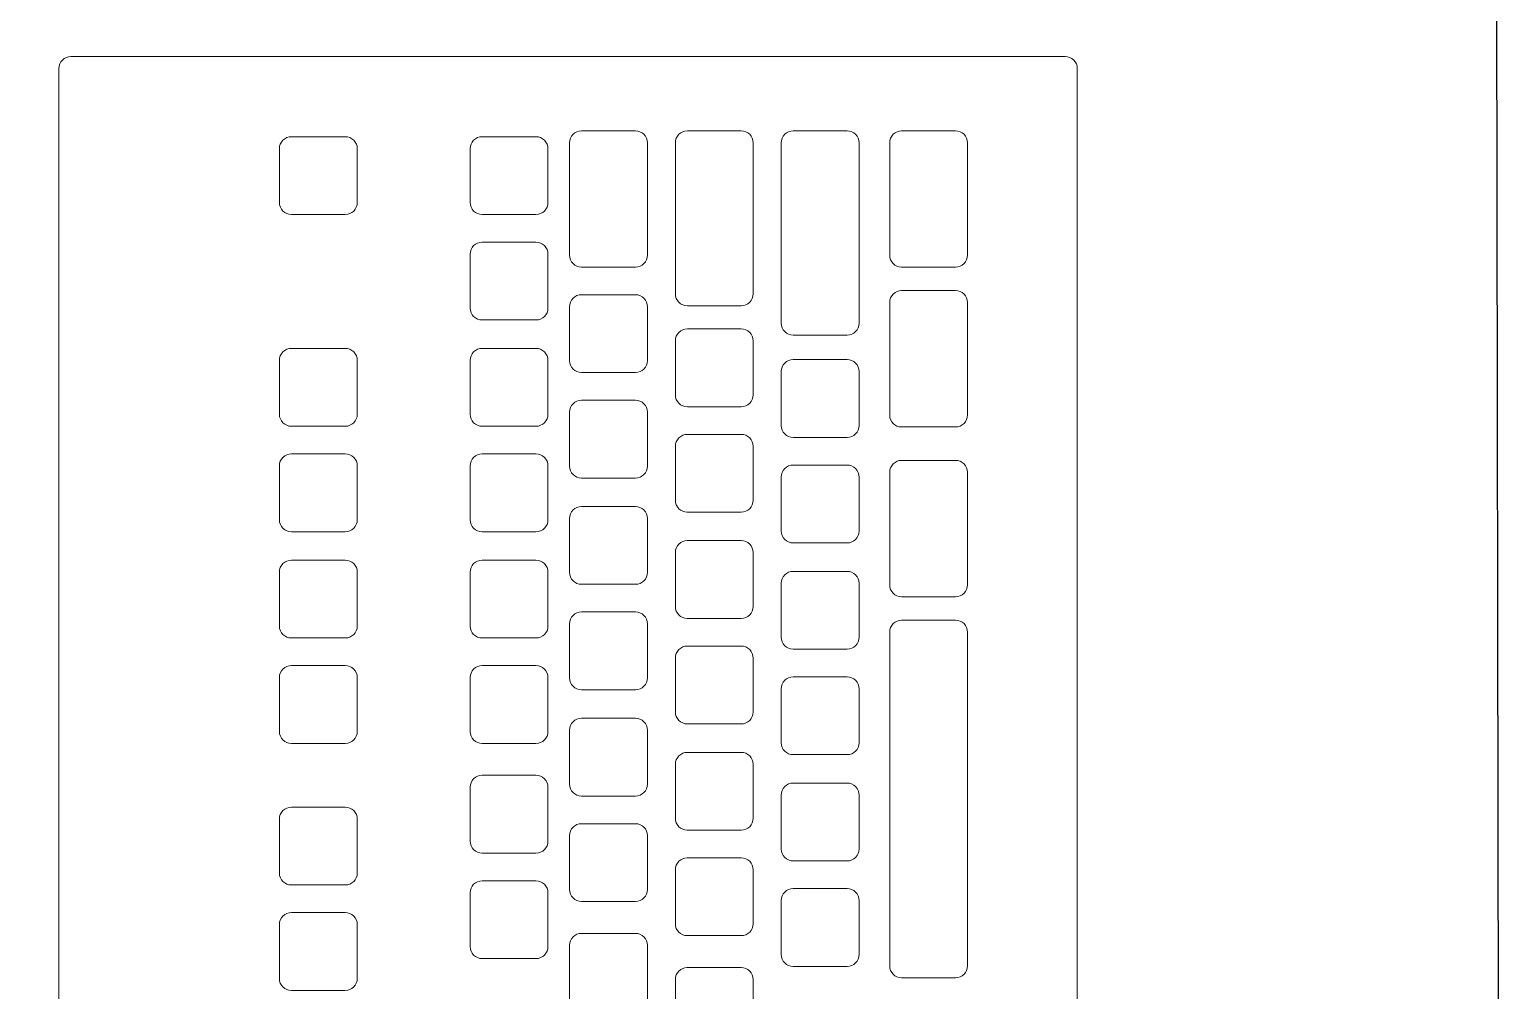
# Model space of a CAD drawing. Header units: metres. Extents: x -39 to 21688, y -24 to 9022.
# Drawn here: x 161.7277 to 161.9737, y 43.5505 to 43.7105 of the extents above; entities that cross this region are included whole.
import ezdxf

# ---------------------------------------------------------------- set-up
doc = ezdxf.new("R2010")
doc.units = ezdxf.units.M
doc.header["$MEASUREMENT"] = 0
doc.linetypes.add('CONTINUA', pattern=[0])
for name, color, linetype in [('AR-CALLES', 4, 'Continuous'), ('AR-MOBILIRIO', 1, 'Continuous'), ('AR-PUERTAS', 2, 'Continuous')]:
    doc.layers.add(name, color=color, linetype=linetype)

# ---------------------------------------------------------------- blocks, each defined once
blk = doc.blocks.new('AR-MOB. RECEPCION')
at = {"layer": 'AR-MOBILIRIO', "extrusion": (5.250011125823378e-07, -5.228362955654483e-07, 0.9999999999997257)}
blk.add_line((-0.004605785045214361, 2.835921145115435, 8.704685126534588e-07), (-0.0001931717172283243, 0.1339313926721388, -5.445464270767741e-07), dxfattribs=at)
at = {"layer": 'AR-MOBILIRIO', "linetype": 'CONTINUA', "lineweight": 5}
for p, q in [((-0.07378322989029584, 1.244967333586146, 9.639989726814593e-07), (-0.2392833864771546, 1.244967641825724, 9.639989726814593e-07)), ((-0.2412781527580137, 0.8216105136928036, 9.639989726814593e-07), (-0.2412773679809561, 1.242973667748856, 9.639989726814593e-07)), ((-0.07179004059048566, 0.8216101980258372, 9.639989726814593e-07), (-0.0717892558134281, 1.242973352082345, 9.639989726814593e-07)), ((-0.1453359314634781, 1.232605147525874, 9.639989726814593e-07), (-0.1543088315190744, 1.232605164237839, 9.639989726814593e-07)), ((-0.1277201973423416, 1.232605114717217, 9.639989726814593e-07), (-0.1366930973979379, 1.232605131428727, 9.639989726814593e-07)), ((-0.1101044710092083, 1.232605081908559, 9.639989726814593e-07), (-0.1190773710648045, 1.232605098620525, 9.639989726814593e-07)), ((-0.09204901724001502, 1.232605048280902, 9.639989726814593e-07), (-0.1010219172956113, 1.232605064992413, 9.639989726814593e-07)), ((-0.1936242736444456, 1.231626077129249, 9.639989726814593e-07), (-0.2025971737000418, 1.231626093840759, 9.639989726814593e-07)), ((-0.1708546170209502, 1.23162603472133, 9.639989726814593e-07), (-0.1618817169653539, 1.23162601800982, 9.639989726814593e-07)), ((-0.1563028130228759, 1.230611190160971, 9.639989726814593e-07), (-0.1563028478874458, 1.211891730383513, 9.639989726814593e-07)), ((-0.1433419922511803, 1.211891706244614, 9.639989726814593e-07), (-0.1433419573866104, 1.230611166022072, 9.639989726814593e-07)), ((-0.1386870789017394, 1.230611157352314, 9.639989726814593e-07), (-0.1386871257284383, 1.20546891403842, 9.639989726814593e-07)), ((-0.1257262700921729, 1.205468889899066, 9.639989726814593e-07), (-0.1257262232654739, 1.23061113321296, 9.639989726814593e-07)), ((-0.1210714085138989, 1.200572543611315, 9.639989726814593e-07), (-0.1210713525676965, 1.230611124543657, 9.639989726814593e-07)), ((-0.1081105528785429, 1.200572519471962, 9.639989726814593e-07), (-0.1081104969323405, 1.230611100404303, 9.639989726814593e-07)), ((-0.1030158987994128, 1.230611090916, 9.639989726814593e-07), (-0.1030159336639827, 1.211891631138542, 9.639989726814593e-07)), ((-0.09005507802771717, 1.211891606999188, 9.639989726814593e-07), (-0.09005504316314727, 1.230611066776646, 9.639989726814593e-07)), ((-0.204591155204298, 1.229632119764346, 9.639989726814593e-07), (-0.2045911719158084, 1.22065921970875, 9.639989726814593e-07)), ((-0.191630316279543, 1.220659195569397, 9.639989726814593e-07), (-0.1916302995680326, 1.229632095624993, 9.639989726814593e-07)), ((-0.1728485985252064, 1.229632060644917, 9.639989726814593e-07), (-0.1728486152367168, 1.220659160589321, 9.639989726814593e-07)), ((-0.1598877596004513, 1.220659136449967, 9.639989726814593e-07), (-0.1598877428889409, 1.229632036505564, 9.639989726814593e-07)), ((-0.2025971978393954, 1.218665238204494, 9.639989726814593e-07), (-0.1936242977837992, 1.218665221492984, 9.639989726814593e-07)), ((-0.1708546411603038, 1.218665179085065, 9.639989726814593e-07), (-0.1618817411047075, 1.218665162373554, 9.639989726814593e-07)), ((-0.1618817496748761, 1.214063510548158, 9.639989726814593e-07), (-0.1708546497304724, 1.214063527259668, 9.639989726814593e-07)), ((-0.1728486312347286, 1.212069553183255, 9.639989726814593e-07), (-0.1728486479466937, 1.203096653127659, 9.639989726814593e-07)), ((-0.1598877923104283, 1.203096628988305, 9.639989726814593e-07), (-0.1598877755984631, 1.212069529043902, 9.639989726814593e-07)), ((-0.1543088738110328, 1.209897748879712, 9.639989726814593e-07), (-0.1453359737554365, 1.209897732167747, 9.639989726814593e-07)), ((-0.1010219595875697, 1.209897649634286, 9.639989726814593e-07), (-0.0920490595319734, 1.209897632922775, 9.639989726814593e-07)), ((-0.1453359823028677, 1.205308320905033, 9.639989726814593e-07), (-0.154308882358464, 1.205308337616998, 9.639989726814593e-07)), ((-0.09204906680065505, 1.205994888711075, 9.639989726814593e-07), (-0.1010219668562513, 1.205994905422585, 9.639989726814593e-07)), ((-0.1563028638627202, 1.20331436354013, 9.639989726814593e-07), (-0.1563028805742306, 1.194341463483624, 9.639989726814593e-07)), ((-0.1433420249379651, 1.194341439344726, 9.639989726814593e-07), (-0.1433420082264547, 1.203314339401231, 9.639989726814593e-07)), ((-0.1366931516520253, 1.203474932534164, 9.639989726814593e-07), (-0.1277202515964291, 1.203474915822653, 9.639989726814593e-07)), ((-0.1030159483605075, 1.204000931347082, 9.639989726814593e-07), (-0.1030159832246227, 1.185281471568715, 9.639989726814593e-07)), ((-0.09005512758835721, 1.185281447429361, 9.639989726814593e-07), (-0.09005509272424206, 1.204000907207728, 9.639989726814593e-07)), ((-0.170854673869826, 1.201102671623403, 9.639989726814593e-07), (-0.1618817738142297, 1.201102654911892, 9.639989726814593e-07)), ((-0.1277202587732518, 1.19962144694523, 9.639989726814593e-07), (-0.136693158828848, 1.19962146365674, 9.639989726814593e-07)), ((-0.1190774344383954, 1.198578562108423, 9.639989726814593e-07), (-0.1101045343827991, 1.198578545396458, 9.639989726814593e-07)), ((-0.1936243393122368, 1.196367678347769, 9.639989726814593e-07), (-0.202597239367833, 1.19636769505928, 9.639989726814593e-07)), ((-0.1618817826331451, 1.19636761922834, 9.639989726814593e-07), (-0.1708546826887414, 1.196367635939851, 9.639989726814593e-07)), ((-0.1386871403331043, 1.197627489580327, 9.639989726814593e-07), (-0.1386871570450694, 1.188654589524731, 9.639989726814593e-07)), ((-0.1257263014088039, 1.188654565385377, 9.639989726814593e-07), (-0.1257262846968388, 1.197627465440974, 9.639989726814593e-07)), ((-0.2045912208720893, 1.194373720983776, 9.639989726814593e-07), (-0.2045912375835996, 1.185400820927271, 9.639989726814593e-07)), ((-0.1916303819473342, 1.185400796787917, 9.639989726814593e-07), (-0.1916303652358238, 1.194373696844423, 9.639989726814593e-07)), ((-0.1728486641929976, 1.194373661864347, 9.639989726814593e-07), (-0.172848680904508, 1.185400761807841, 9.639989726814593e-07)), ((-0.1598878252682425, 1.185400737668488, 9.639989726814593e-07), (-0.1598878085567321, 1.194373637724993, 9.639989726814593e-07)), ((-0.1101045419725324, 1.194503262551962, 9.639989726814593e-07), (-0.1190774420281286, 1.194503279263927, 9.639989726814593e-07)), ((-0.1543089064978176, 1.192347481980732, 9.639989726814593e-07), (-0.1453360064422213, 1.192347465268767, 9.639989726814593e-07)), ((-0.1210714235314754, 1.192509305187059, 9.639989726814593e-07), (-0.1210714402434405, 1.183536405131463, 9.639989726814593e-07)), ((-0.1081105846080845, 1.183536380992109, 9.639989726814593e-07), (-0.1081105678961194, 1.192509281047705, 9.639989726814593e-07)), ((-0.1563028965722424, 1.185751856078468, 9.639989726814593e-07), (-0.1563029132842075, 1.176778956023327, 9.639989726814593e-07)), ((-0.1453360150128447, 1.187745813443371, 9.639989726814593e-07), (-0.1543089150684409, 1.187745830155336, 9.639989726814593e-07)), ((-0.1433420576479421, 1.176778931883973, 9.639989726814593e-07), (-0.1433420409359769, 1.185751831939569, 9.639989726814593e-07)), ((-0.1366931829682017, 1.186660608020475, 9.639989726814593e-07), (-0.1277202829126054, 1.186660591308964, 9.639989726814593e-07)), ((-0.2025972635071867, 1.183406839423924, 9.639989726814593e-07), (-0.1936243634515904, 1.183406822712413, 9.639989726814593e-07)), ((-0.170854706828095, 1.183406780304495, 9.639989726814593e-07), (-0.1618818067724987, 1.183406763592984, 9.639989726814593e-07)), ((-0.1010220091482097, 1.183287490064458, 9.639989726814593e-07), (-0.09204910909261343, 1.183287473352948, 9.639989726814593e-07)), ((-0.1277202914832287, 1.182058939483568, 9.639989726814593e-07), (-0.136693191538825, 1.182058956195078, 9.639989726814593e-07)), ((-0.1190774661674823, 1.181542423627661, 9.639989726814593e-07), (-0.110104566111886, 1.181542406915696, 9.639989726814593e-07)), ((-0.193624372021759, 1.178805170887017, 9.639989726814593e-07), (-0.2025972720773552, 1.178805187598527, 9.639989726814593e-07)), ((-0.1618818153426673, 1.178805111767588, 9.639989726814593e-07), (-0.1708547153982636, 1.178805128479098, 9.639989726814593e-07)), ((-0.1386871730426265, 1.180064982118665, 9.639989726814593e-07), (-0.1386871897545916, 1.171092082063524, 9.639989726814593e-07)), ((-0.1257263341183261, 1.17109205792417, 9.639989726814593e-07), (-0.125726317406361, 1.180064957979312, 9.639989726814593e-07)), ((-0.2045912535816115, 1.17681121352166, 9.639989726814593e-07), (-0.2045912702935766, 1.167838313466063, 9.639989726814593e-07)), ((-0.1916304146573111, 1.16783828932671, 9.639989726814593e-07), (-0.191630397945346, 1.176811189382306, 9.639989726814593e-07)), ((-0.1728486969025198, 1.176811154401776, 9.639989726814593e-07), (-0.172848713614485, 1.167838254346179, 9.639989726814593e-07)), ((-0.1598878579782195, 1.167838230207281, 9.639989726814593e-07), (-0.1598878412662543, 1.176811130262877, 9.639989726814593e-07)), ((-0.1101045746825093, 1.1769407550903, 9.639989726814593e-07), (-0.1190774747381056, 1.176940771802265, 9.639989726814593e-07)), ((-0.09204911944448213, 1.177729256404973, 9.639989726814593e-07), (-0.1010220195000784, 1.177729273116938, 9.639989726814593e-07)), ((-0.1543089392073398, 1.174784974519071, 9.639989726814593e-07), (-0.1453360391517435, 1.17478495780756, 9.639989726814593e-07)), ((-0.1210714562409976, 1.174946797725397, 9.639989726814593e-07), (-0.1210714729529627, 1.165973897669801, 9.639989726814593e-07)), ((-0.1081106173176067, 1.165973873530902, 9.639989726814593e-07), (-0.1081106006056416, 1.174946773586498, 9.639989726814593e-07)), ((-0.1030160010043346, 1.17573529904007, 9.639989726814593e-07), (-0.1030160358689045, 1.157015839262613, 9.639989726814593e-07)), ((-0.09005518023263903, 1.157015815123714, 9.639989726814593e-07), (-0.09005514536806913, 1.175735274901172, 9.639989726814593e-07)), ((-0.1453360479706589, 1.170049922124917, 9.639989726814593e-07), (-0.1543089480262552, 1.170049938836428, 9.639989726814593e-07)), ((-0.1366932156777239, 1.169098100559268, 9.639989726814593e-07), (-0.1277203156221276, 1.169098083847757, 9.639989726814593e-07)), ((-0.1563029295305114, 1.168055964759105, 9.639989726814593e-07), (-0.1563029462420218, 1.159083064703509, 9.639989726814593e-07)), ((-0.1433420906057563, 1.159083040564155, 9.639989726814593e-07), (-0.1433420738942459, 1.168055940619752, 9.639989726814593e-07)), ((-0.2025972962167089, 1.165844331962717, 9.639989726814593e-07), (-0.1936243961611126, 1.165844315251206, 9.639989726814593e-07)), ((-0.1708547395376172, 1.165844272843287, 9.639989726814593e-07), (-0.161881839482021, 1.165844256131322, 9.639989726814593e-07)), ((-0.127720324441043, 1.164363048165114, 9.639989726814593e-07), (-0.1366932244966392, 1.164363064876625, 9.639989726814593e-07)), ((-0.1190774988770045, 1.163979916165999, 9.639989726814593e-07), (-0.1101045988214082, 1.163979899454034, 9.639989726814593e-07)), ((-0.193624404980028, 1.161109279567654, 9.639989726814593e-07), (-0.2025973050356242, 1.161109296279164, 9.639989726814593e-07)), ((-0.1618818483009363, 1.16110922044777, 9.639989726814593e-07), (-0.1708547483565326, 1.161109237159735, 9.639989726814593e-07)), ((-0.1386872060008955, 1.162369090800212, 9.639989726814593e-07), (-0.1386872227124059, 1.153396190744616, 9.639989726814593e-07)), ((-0.1257263670761404, 1.153396166605262, 9.639989726814593e-07), (-0.12572635036463, 1.162369066660858, 9.639989726814593e-07)), ((-0.2045912865398805, 1.159115322203661, 9.639989726814593e-07), (-0.2045913032513909, 1.150142422147155, 9.639989726814593e-07)), ((-0.1916304476151254, 1.150142398007802, 9.639989726814593e-07), (-0.191630430903615, 1.159115298064307, 9.639989726814593e-07)), ((-0.1728487298607888, 1.159115263083777, 9.639989726814593e-07), (-0.1728487465722992, 1.150142363027271, 9.639989726814593e-07)), ((-0.1598878909360337, 1.150142338888372, 9.639989726814593e-07), (-0.1598878742245233, 1.159115238944878, 9.639989726814593e-07)), ((-0.1101046076403236, 1.159244863771391, 9.639989726814593e-07), (-0.1190775076959198, 1.159244880483357, 9.639989726814593e-07)), ((-0.1543089721656088, 1.157089083199253, 9.639989726814593e-07), (-0.1453360721100125, 1.157089066487742, 9.639989726814593e-07)), ((-0.1210714891992666, 1.157250906406489, 9.639989726814593e-07), (-0.121071505910777, 1.148278006350893, 9.639989726814593e-07)), ((-0.108110650275421, 1.148277982211994, 9.639989726814593e-07), (-0.1081106335639106, 1.15725088226759, 9.639989726814593e-07)), ((-0.1010220617920368, 1.155021857758811, 9.639989726814593e-07), (-0.09204916173644051, 1.155021841046846, 9.639989726814593e-07)), ((-0.1453360806806359, 1.152487414663256, 9.639989726814593e-07), (-0.1543089807362321, 1.152487431374766, 9.639989726814593e-07)), ((-0.1366932486359929, 1.151402209240359, 9.639989726814593e-07), (-0.1277203485803966, 1.151402192528849, 9.639989726814593e-07)), ((-0.1563029622400336, 1.150493457298353, 9.639989726814593e-07), (-0.1563029789519987, 1.141520557241847, 9.639989726814593e-07)), ((-0.1433421233157333, 1.141520533102494, 9.639989726814593e-07), (-0.1433421066037681, 1.150493433158999, 9.639989726814593e-07)), ((-0.1030160505649746, 1.149125139471153, 9.639989726814593e-07), (-0.1030161540327299, 1.0935710365668, 9.639989726814593e-07)), ((-0.09204916900512217, 1.151119096835146, 9.639989726814593e-07), (-0.1010220690607184, 1.151119113547111, 9.639989726814593e-07)), ((-0.09005529839646442, 1.093571012427901, 9.639989726814593e-07), (-0.09005519492870917, 1.149125115332254, 9.639989726814593e-07)), ((-0.2025973291749779, 1.148148440642899, 9.639989726814593e-07), (-0.1936244291193816, 1.148148423931389, 9.639989726814593e-07)), ((-0.1708547724958862, 1.14814838152347, 9.639989726814593e-07), (-0.16188187244029, 1.148148364811505, 9.639989726814593e-07)), ((-0.1277203571510199, 1.146800540703452, 9.639989726814593e-07), (-0.1366932572066162, 1.146800557414963, 9.639989726814593e-07)), ((-0.1190775318352735, 1.146284024847091, 9.639989726814593e-07), (-0.1101046317796772, 1.146284008135126, 9.639989726814593e-07)), ((-0.1386872387104177, 1.14480658333855, 9.639989726814593e-07), (-0.1386872554223828, 1.135833683282044, 9.639989726814593e-07)), ((-0.1257263997861173, 1.135833659142691, 9.639989726814593e-07), (-0.1257263830741522, 1.144806559199196, 9.639989726814593e-07)), ((-0.2045913192494027, 1.141552814741999, 9.639989726814593e-07), (-0.2045913359613678, 1.132579914685493, 9.639989726814593e-07)), ((-0.1936244376895502, 1.143546772105992, 9.639989726814593e-07), (-0.2025973377451464, 1.143546788817503, 9.639989726814593e-07)), ((-0.1916304803251023, 1.13257989054614, 9.639989726814593e-07), (-0.1916304636131372, 1.141552790602645, 9.639989726814593e-07)), ((-0.172848762570311, 1.141552755622115, 9.639989726814593e-07), (-0.1728487792822762, 1.132579855565609, 9.639989726814593e-07)), ((-0.1618818810104585, 1.143546712986108, 9.639989726814593e-07), (-0.1708547810660548, 1.143546729698073, 9.639989726814593e-07)), ((-0.1598879236460107, 1.13257983142671, 9.639989726814593e-07), (-0.1598879069340455, 1.141552731483216, 9.639989726814593e-07)), ((-0.1101046403503005, 1.14168235630973, 9.639989726814593e-07), (-0.1190775404058968, 1.141682373021695, 9.639989726814593e-07)), ((-0.154309004875131, 1.139526575737591, 9.639989726814593e-07), (-0.1453361048195347, 1.139526559026081, 9.639989726814593e-07)), ((-0.1210715219087888, 1.139688398944827, 9.639989726814593e-07), (-0.1210715386207539, 1.130715498889231, 9.639989726814593e-07)), ((-0.1081106829853979, 1.130715474750332, 9.639989726814593e-07), (-0.1081106662734328, 1.139688374805928, 9.639989726814593e-07)), ((-0.1453361136384501, 1.134791523343438, 9.639989726814593e-07), (-0.1543090136940464, 1.134791540054948, 9.639989726814593e-07)), ((-0.1563029951983026, 1.132797565978535, 9.639989726814593e-07), (-0.156303011909813, 1.123824665922939, 9.639989726814593e-07)), ((-0.1433421562735475, 1.123824641783585, 9.639989726814593e-07), (-0.1433421395620371, 1.132797541839182, 9.639989726814593e-07)), ((-0.1366932813455151, 1.133839701778697, 9.639989726814593e-07), (-0.1277203812899188, 1.133839685067187, 9.639989726814593e-07)), ((-0.2025973618845001, 1.130585933181237, 9.639989726814593e-07), (-0.1936244618289038, 1.130585916469727, 9.639989726814593e-07)), ((-0.1708548052054084, 1.130585874061808, 9.639989726814593e-07), (-0.1618819051498122, 1.130585857349843, 9.639989726814593e-07)), ((-0.1277203901088342, 1.129104649383635, 9.639989726814593e-07), (-0.1366932901644304, 1.129104666095145, 9.639989726814593e-07)), ((-0.1386872716686867, 1.127110692018732, 9.639989726814593e-07), (-0.1386872883801971, 1.118137791963136, 9.639989726814593e-07)), ((-0.1257264327439316, 1.118137767823782, 9.639989726814593e-07), (-0.1257264160324212, 1.127110667879379, 9.639989726814593e-07)), ((-0.1190775645447957, 1.128721517385429, 9.639989726814593e-07), (-0.1101046644891994, 1.128721500673464, 9.639989726814593e-07)), ((-0.1618819150278341, 1.125282145729443, 9.639989726814593e-07), (-0.1708548150834304, 1.125282162441408, 9.639989726814593e-07)), ((-0.1728487965876866, 1.12328818836454, 9.639989726814593e-07), (-0.172848813299197, 1.114315288308944, 9.639989726814593e-07)), ((-0.1598879576629315, 1.114315264170045, 9.639989726814593e-07), (-0.1598879409514211, 1.123288164225642, 9.639989726814593e-07)), ((-0.1543090378334, 1.121830684418683, 9.639989726814593e-07), (-0.1453361377778037, 1.121830667707172, 9.639989726814593e-07)), ((-0.1210715548670578, 1.121992507625919, 9.639989726814593e-07), (-0.1210715715785682, 1.113019607569413, 9.639989726814593e-07)), ((-0.1101046733081148, 1.123986464990821, 9.639989726814593e-07), (-0.1190775733637111, 1.123986481702786, 9.639989726814593e-07)), ((-0.1081107159432122, 1.113019583430514, 9.639989726814593e-07), (-0.1081106992317018, 1.12199248348702, 9.639989726814593e-07)), ((-0.1936244815849477, 1.119978493228018, 9.639989726814593e-07), (-0.202597381640544, 1.119978509939529, 9.639989726814593e-07)), ((-0.2045913631448002, 1.117984535864025, 9.639989726814593e-07), (-0.2045913798563106, 1.109011635807519, 9.639989726814593e-07)), ((-0.1916305242200451, 1.109011611668166, 9.639989726814593e-07), (-0.1916305075085347, 1.117984511724671, 9.639989726814593e-07)), ((-0.1453361463479723, 1.117229015881776, 9.639989726814593e-07), (-0.1543090464035686, 1.117229032593286, 9.639989726814593e-07)), ((-0.1563030279078248, 1.115235058516873, 9.639989726814593e-07), (-0.1563030446197899, 1.106262158461277, 9.639989726814593e-07)), ((-0.1433421889835245, 1.106262134321923, 9.639989726814593e-07), (-0.1433421722715593, 1.11523503437752, 9.639989726814593e-07)), ((-0.1366933143037841, 1.11614381045888, 9.639989726814593e-07), (-0.1277204142481878, 1.116143793747369, 9.639989726814593e-07)), ((-0.170854839222784, 1.112321306805143, 9.639989726814593e-07), (-0.1618819391671877, 1.112321290093178, 9.639989726814593e-07)), ((-0.1386873043782089, 1.10954818455707, 9.639989726814593e-07), (-0.138687321090174, 1.100575284501474, 9.639989726814593e-07)), ((-0.1277204228188111, 1.111542141921973, 9.639989726814593e-07), (-0.1366933228744074, 1.111542158633483, 9.639989726814593e-07)), ((-0.1257264654539085, 1.10057526036212, 9.639989726814593e-07), (-0.1257264487419434, 1.109548160417717, 9.639989726814593e-07)), ((-0.1190775975030647, 1.111025626066521, 9.639989726814593e-07), (-0.1101046974474684, 1.111025609354556, 9.639989726814593e-07)), ((-0.2025974057798976, 1.107017654303263, 9.639989726814593e-07), (-0.1936245057243013, 1.107017637591753, 9.639989726814593e-07)), ((-0.1618819477373563, 1.107719638266872, 9.639989726814593e-07), (-0.1708548477929526, 1.107719654978837, 9.639989726814593e-07)), ((-0.1728488292972088, 1.105725680902879, 9.639989726814593e-07), (-0.1728488460091739, 1.096752780847282, 9.639989726814593e-07)), ((-0.1598879903729085, 1.096752756708383, 9.639989726814593e-07), (-0.1598879736609433, 1.10572565676398, 9.639989726814593e-07)), ((-0.1101047060180917, 1.106423957529159, 9.639989726814593e-07), (-0.119077606073688, 1.106423974241125, 9.639989726814593e-07)), ((-0.1936245142944699, 1.102415985766356, 9.639989726814593e-07), (-0.2025974143500662, 1.102416002477867, 9.639989726814593e-07)), ((-0.1543090705429222, 1.104268176957021, 9.639989726814593e-07), (-0.1453361704873259, 1.10426816024551, 9.639989726814593e-07)), ((-0.12107158757658, 1.104430000164257, 9.639989726814593e-07), (-0.1210716042885451, 1.095457100107751, 9.639989726814593e-07)), ((-0.1081107486531891, 1.095457075968852, 9.639989726814593e-07), (-0.108110731941224, 1.104429976025358, 9.639989726814593e-07)), ((-0.2045913958543224, 1.100422028402363, 9.639989726814593e-07), (-0.2045914125662875, 1.091449128345857, 9.639989726814593e-07)), ((-0.1916305569300221, 1.091449104206504, 9.639989726814593e-07), (-0.1916305402180569, 1.10042200426301, 9.639989726814593e-07)), ((-0.1453361803653479, 1.098964448624201, 9.639989726814593e-07), (-0.1543090804209442, 1.098964465335712, 9.639989726814593e-07)), ((-0.1366933470133063, 1.098581302997218, 9.639989726814593e-07), (-0.12772044695771, 1.098581286285707, 9.639989726814593e-07)), ((-0.1708548719323062, 1.094758799343481, 9.639989726814593e-07), (-0.1618819718767099, 1.094758782631516, 9.639989726814593e-07)), ((-0.1563030619252004, 1.096970491259299, 9.639989726814593e-07), (-0.1563030786367108, 1.087997591203703, 9.639989726814593e-07)), ((-0.1433422230004453, 1.087997567064349, 9.639989726814593e-07), (-0.1433422062889349, 1.096970467119945, 9.639989726814593e-07)), ((-0.127720456835732, 1.093277574665308, 9.639989726814593e-07), (-0.1366933568913282, 1.093277591376818, 9.639989726814593e-07)), ((-0.1190776302125869, 1.093463118604859, 9.639989726814593e-07), (-0.1101047301569906, 1.093463101892894, 9.639989726814593e-07)), ((-0.1386873383955844, 1.091283617300405, 9.639989726814593e-07), (-0.1386873551070948, 1.082310717244809, 9.639989726814593e-07)), ((-0.1257264994708294, 1.082310693105455, 9.639989726814593e-07), (-0.125726482759319, 1.091283593161052, 9.639989726814593e-07)), ((-0.1010221799563169, 1.091577055062999, 9.639989726814593e-07), (-0.09204927990072065, 1.091577038351033, 9.639989726814593e-07)), ((-0.2025974384894198, 1.089455146841601, 9.639989726814593e-07), (-0.1936245384338235, 1.089455130130091, 9.639989726814593e-07))]:
    blk.add_line(p, q, dxfattribs=at)
for centre, radius, start, end in [((-0.2392833901906215, 1.242973664035389, 9.639989726814593e-07), 0.0019939777902013, 89.99989328824726, 179.9998932882473), ((-0.07378323360376271, 1.242973355795812, 9.639989726814593e-07), 0.0019939777902013, 359.9998932882473, 89.99989328824726), ((-0.1543088352325412, 1.230611186447504, 9.639989726814593e-07), 0.0019939777902013, 89.99989328824726, 179.9998932882473), ((-0.1543088352325412, 1.230611186447504, 9.639989726814593e-07), 0.0019939777902009, 89.99989328824726, 179.9998932882473), ((-0.145335935176945, 1.230611169735539, 9.639989726814593e-07), 0.0019939777902013, 359.9998932882473, 89.99989328824726), ((-0.1366931011114048, 1.230611153638392, 9.639989726814593e-07), 0.0019939777902009, 89.99989328824726, 179.9998932882473), ((-0.1366931011114048, 1.230611153638392, 9.639989726814593e-07), 0.0019939777902013, 89.99989328824726, 179.9998932882473), ((-0.1277202010558085, 1.230611136926882, 9.639989726814593e-07), 0.0019939777902013, 359.9998932882473, 89.99989328824726), ((-0.1190773747782714, 1.23061112083019, 9.639989726814593e-07), 0.0019939777902009, 89.99989328824726, 179.9998932882473), ((-0.1190773747782714, 1.23061112083019, 9.639989726814593e-07), 0.0019939777902013, 89.99989328824726, 179.9998932882473), ((-0.1101044747226751, 1.230611104118225, 9.639989726814593e-07), 0.0019939777902013, 359.9998932882473, 89.99989328824726), ((-0.1010219210090781, 1.230611087202078, 9.639989726814593e-07), 0.0019939777902009, 89.99989328824726, 179.9998932882473), ((-0.1010219210090781, 1.230611087202078, 9.639989726814593e-07), 0.0019939777902013, 89.99989328824726, 179.9998932882473), ((-0.09204902095348189, 1.230611070490568, 9.639989726814593e-07), 0.0019939777902013, 359.9998932882473, 89.99989328824726), ((-0.2025971774139634, 1.229632116050425, 9.639989726814593e-07), 0.0019939777902009, 89.99989328824726, 179.9998932882473), ((-0.2025971774139634, 1.229632116050425, 9.639989726814593e-07), 0.0019939777902013, 89.99989328824726, 179.9998932882473), ((-0.1936242773583672, 1.229632099338914, 9.639989726814593e-07), 0.0019939777902013, 359.9998932882473, 89.99989328824726), ((-0.1708546207348718, 1.229632056930996, 9.639989726814593e-07), 0.0019939777902009, 89.99989328824726, 179.9998932882473), ((-0.1708546207348718, 1.229632056930996, 9.639989726814593e-07), 0.0019939777902013, 89.99989328824726, 179.9998932882473), ((-0.1618817206792755, 1.229632040219485, 9.639989726814593e-07), 0.0019939777902013, 359.9998932882473, 89.99989328824726), ((-0.2025971941254738, 1.220659215994829, 9.639989726814593e-07), 0.0019939777902013, 179.9998932882473, 269.9998932882473), ((-0.1936242940698776, 1.220659199283318, 9.639989726814593e-07), 0.0019939777902012, 269.9998932882473, 359.9998932882473), ((-0.1708546374463822, 1.220659156875399, 9.639989726814593e-07), 0.0019939777902013, 179.9998932882473, 269.9998932882473), ((-0.1618817373907859, 1.220659140163889, 9.639989726814593e-07), 0.0019939777902012, 269.9998932882473, 359.9998932882473), ((-0.170854653444394, 1.212069549469334, 9.639989726814593e-07), 0.0019939777902013, 89.99989328824726, 179.9998932882473), ((-0.170854653444394, 1.212069549469334, 9.639989726814593e-07), 0.0019939777902009, 89.99989328824726, 179.9998932882473), ((-0.1618817533887977, 1.212069532757823, 9.639989726814593e-07), 0.0019939777902013, 359.9998932882473, 89.99989328824726), ((-0.1543088700971111, 1.211891726670046, 9.639989726814593e-07), 0.0019939777902013, 179.9998932882473, 269.9998932882473), ((-0.1453359700415149, 1.211891709958081, 9.639989726814593e-07), 0.0019939777902012, 269.9998932882473, 359.9998932882473), ((-0.101021955873648, 1.21189162742462, 9.639989726814593e-07), 0.0019939777902013, 179.9998932882473, 269.9998932882473), ((-0.09204905581805178, 1.21189161071311, 9.639989726814593e-07), 0.0019939777902012, 269.9998932882473, 359.9998932882473), ((-0.1543088860723856, 1.203314359826663, 9.639989726814593e-07), 0.0019939777902013, 89.99989328824726, 179.9998932882473), ((-0.1543088860723856, 1.203314359826663, 9.639989726814593e-07), 0.0019939777902009, 89.99989328824726, 179.9998932882473), ((-0.1453359860167893, 1.203314343114698, 9.639989726814593e-07), 0.0019939777902013, 359.9998932882473, 89.99989328824726), ((-0.1366931479381037, 1.205468910324498, 9.639989726814593e-07), 0.0019939777902013, 179.9998932882473, 269.9998932882473), ((-0.1277202478825075, 1.205468893612988, 9.639989726814593e-07), 0.0019939777902012, 269.9998932882473, 359.9998932882473), ((-0.1010219705701729, 1.20400092763316, 9.639989726814593e-07), 0.0019939777902013, 89.99989328824726, 179.9998932882473), ((-0.1010219705701729, 1.20400092763316, 9.639989726814593e-07), 0.0019939777902009, 89.99989328824726, 179.9998932882473), ((-0.09204907051457667, 1.20400091092165, 9.639989726814593e-07), 0.0019939777902013, 359.9998932882473, 89.99989328824726), ((-0.1708546701563591, 1.203096649413737, 9.639989726814593e-07), 0.0019939777902013, 179.9998932882473, 269.9998932882473), ((-0.1618817701007629, 1.203096632702227, 9.639989726814593e-07), 0.0019939777902012, 269.9998932882473, 359.9998932882473), ((-0.1190774307244737, 1.200572539897848, 9.639989726814593e-07), 0.0019939777902013, 179.9998932882473, 269.9998932882473), ((-0.1101045306688775, 1.200572523185883, 9.639989726814593e-07), 0.0019939777902012, 269.9998932882473, 359.9998932882473), ((-0.1366931625427696, 1.197627485866406, 9.639989726814593e-07), 0.0019939777902009, 89.99989328824726, 179.9998932882473), ((-0.1366931625427696, 1.197627485866406, 9.639989726814593e-07), 0.0019939777902013, 89.99989328824726, 179.9998932882473), ((-0.1277202624871734, 1.197627469154895, 9.639989726814593e-07), 0.0019939777902013, 359.9998932882473, 89.99989328824726), ((-0.2025972430817546, 1.194373717269855, 9.639989726814593e-07), 0.0019939777902013, 89.99989328824726, 179.9998932882473), ((-0.2025972430817546, 1.194373717269855, 9.639989726814593e-07), 0.0019939777902009, 89.99989328824726, 179.9998932882473), ((-0.1936243430261584, 1.194373700558344, 9.639989726814593e-07), 0.0019939777902013, 359.9998932882473, 89.99989328824726), ((-0.170854686402663, 1.194373658150425, 9.639989726814593e-07), 0.0019939777902013, 89.99989328824726, 179.9998932882473), ((-0.170854686402663, 1.194373658150425, 9.639989726814593e-07), 0.0019939777902009, 89.99989328824726, 179.9998932882473), ((-0.1618817863470667, 1.194373641438915, 9.639989726814593e-07), 0.0019939777902013, 359.9998932882473, 89.99989328824726), ((-0.154308902783896, 1.194341459770158, 9.639989726814593e-07), 0.0019939777902013, 179.9998932882473, 269.9998932882473), ((-0.1453360027282997, 1.194341443058192, 9.639989726814593e-07), 0.0019939777902012, 269.9998932882473, 359.9998932882473), ((-0.1190774457420503, 1.192509301473592, 9.639989726814593e-07), 0.0019939777902009, 89.99989328824726, 179.9998932882473), ((-0.1190774457420503, 1.192509301473592, 9.639989726814593e-07), 0.0019939777902013, 89.99989328824726, 179.9998932882473), ((-0.110104545686454, 1.192509284761627, 9.639989726814593e-07), 0.0019939777902013, 359.9998932882473, 89.99989328824726), ((-0.1366931792547348, 1.188654585810809, 9.639989726814593e-07), 0.0019939777902013, 179.9998932882473, 269.9998932882473), ((-0.1277202791991385, 1.188654569099299, 9.639989726814593e-07), 0.0019939777902012, 269.9998932882473, 359.9998932882473), ((-0.1543089187819078, 1.185751852365001, 9.639989726814593e-07), 0.0019939777902009, 89.99989328824726, 179.9998932882473), ((-0.1543089187819078, 1.185751852365001, 9.639989726814593e-07), 0.0019939777902013, 89.99989328824726, 179.9998932882473), ((-0.1453360187263115, 1.185751835653036, 9.639989726814593e-07), 0.0019939777902013, 359.9998932882473, 89.99989328824726), ((-0.202597259793265, 1.185400817213349, 9.639989726814593e-07), 0.0019939777902013, 179.9998932882473, 269.9998932882473), ((-0.1936243597376688, 1.185400800501839, 9.639989726814593e-07), 0.0019939777902012, 269.9998932882473, 359.9998932882473), ((-0.1708547031141734, 1.18540075809392, 9.639989726814593e-07), 0.0019939777902013, 179.9998932882473, 269.9998932882473), ((-0.1618818030585771, 1.185400741382409, 9.639989726814593e-07), 0.0019939777902012, 269.9998932882473, 359.9998932882473), ((-0.1190774624540154, 1.183536401417996, 9.639989726814593e-07), 0.0019939777902013, 179.9998932882473, 269.9998932882473), ((-0.1101045623984191, 1.183536384706031, 9.639989726814593e-07), 0.0019939777902012, 269.9998932882473, 359.9998932882473), ((-0.1010220054342881, 1.185281467854793, 9.639989726814593e-07), 0.0019939777902013, 179.9998932882473, 269.9998932882473), ((-0.09204910537869182, 1.185281451143283, 9.639989726814593e-07), 0.0019939777902012, 269.9998932882473, 359.9998932882473), ((-0.1366931952522918, 1.180064978404744, 9.639989726814593e-07), 0.0019939777902013, 89.99989328824726, 179.9998932882473), ((-0.1366931952522918, 1.180064978404744, 9.639989726814593e-07), 0.0019939777902009, 89.99989328824726, 179.9998932882473), ((-0.1277202951966956, 1.180064961693233, 9.639989726814593e-07), 0.0019939777902013, 359.9998932882473, 89.99989328824726), ((-0.2025972757912768, 1.176811209807738, 9.639989726814593e-07), 0.0019939777902009, 89.99989328824726, 179.9998932882473), ((-0.2025972757912768, 1.176811209807738, 9.639989726814593e-07), 0.0019939777902013, 89.99989328824726, 179.9998932882473), ((-0.1936243757356806, 1.176811193096228, 9.639989726814593e-07), 0.0019939777902013, 359.9998932882473, 89.99989328824726), ((-0.1708547191121852, 1.176811150688309, 9.639989726814593e-07), 0.0019939777902009, 89.99989328824726, 179.9998932882473), ((-0.1708547191121852, 1.176811150688309, 9.639989726814593e-07), 0.0019939777902013, 89.99989328824726, 179.9998932882473), ((-0.1618818190565889, 1.176811133976344, 9.639989726814593e-07), 0.0019939777902013, 359.9998932882473, 89.99989328824726), ((-0.1543089354938729, 1.176778952309405, 9.639989726814593e-07), 0.0019939777902013, 179.9998932882473, 269.9998932882473), ((-0.1453360354382767, 1.176778935597895, 9.639989726814593e-07), 0.0019939777902012, 269.9998932882473, 359.9998932882473), ((-0.1190774784515725, 1.17494679401193, 9.639989726814593e-07), 0.0019939777902013, 89.99989328824726, 179.9998932882473), ((-0.1190774784515725, 1.17494679401193, 9.639989726814593e-07), 0.0019939777902009, 89.99989328824726, 179.9998932882473), ((-0.1101045783959762, 1.174946777299965, 9.639989726814593e-07), 0.0019939777902013, 359.9998932882473, 89.99989328824726), ((-0.101022023214, 1.175735295326604, 9.639989726814593e-07), 0.0019939777902013, 89.99989328824726, 179.9998932882473), ((-0.101022023214, 1.175735295326604, 9.639989726814593e-07), 0.0019939777902009, 89.99989328824726, 179.9998932882473), ((-0.09204912315840375, 1.175735278614638, 9.639989726814593e-07), 0.0019939777902013, 359.9998932882473, 89.99989328824726), ((-0.136693211964257, 1.171092078349602, 9.639989726814593e-07), 0.0019939777902013, 179.9998932882473, 269.9998932882473), ((-0.1277203119086607, 1.171092061638092, 9.639989726814593e-07), 0.0019939777902012, 269.9998932882473, 359.9998932882473), ((-0.1543089517401768, 1.168055961045184, 9.639989726814593e-07), 0.0019939777902009, 89.99989328824726, 179.9998932882473), ((-0.1543089517401768, 1.168055961045184, 9.639989726814593e-07), 0.0019939777902013, 89.99989328824726, 179.9998932882473), ((-0.1453360516845805, 1.168055944333673, 9.639989726814593e-07), 0.0019939777902013, 359.9998932882473, 89.99989328824726), ((-0.202597292503242, 1.167838309752142, 9.639989726814593e-07), 0.0019939777902013, 179.9998932882473, 269.9998932882473), ((-0.1936243924476457, 1.167838293040631, 9.639989726814593e-07), 0.0019939777902012, 269.9998932882473, 359.9998932882473), ((-0.1708547358241503, 1.167838250632713, 9.639989726814593e-07), 0.0019939777902013, 179.9998932882473, 269.9998932882473), ((-0.1618818357685541, 1.167838233920747, 9.639989726814593e-07), 0.0019939777902012, 269.9998932882473, 359.9998932882473), ((-0.1190774951635376, 1.165973893956334, 9.639989726814593e-07), 0.0019939777902013, 179.9998932882473, 269.9998932882473), ((-0.1101045951079413, 1.165973877244369, 9.639989726814593e-07), 0.0019939777902012, 269.9998932882473, 359.9998932882473), ((-0.1366932282105608, 1.16236908708629, 9.639989726814593e-07), 0.0019939777902013, 89.99989328824726, 179.9998932882473), ((-0.1366932282105608, 1.16236908708629, 9.639989726814593e-07), 0.0019939777902009, 89.99989328824726, 179.9998932882473), ((-0.1277203281549646, 1.16236907037478, 9.639989726814593e-07), 0.0019939777902013, 359.9998932882473, 89.99989328824726), ((-0.2025973087495458, 1.159115318489739, 9.639989726814593e-07), 0.0019939777902013, 89.99989328824726, 179.9998932882473), ((-0.2025973087495458, 1.159115318489739, 9.639989726814593e-07), 0.0019939777902009, 89.99989328824726, 179.9998932882473), ((-0.1936244086939496, 1.159115301778229, 9.639989726814593e-07), 0.0019939777902013, 359.9998932882473, 89.99989328824726), ((-0.1708547520704542, 1.15911525937031, 9.639989726814593e-07), 0.0019939777902013, 89.99989328824726, 179.9998932882473), ((-0.1708547520704542, 1.15911525937031, 9.639989726814593e-07), 0.0019939777902009, 89.99989328824726, 179.9998932882473), ((-0.1618818520148579, 1.159115242658345, 9.639989726814593e-07), 0.0019939777902013, 359.9998932882473, 89.99989328824726), ((-0.1543089684516872, 1.159083060989587, 9.639989726814593e-07), 0.0019939777902013, 179.9998932882473, 269.9998932882473), ((-0.1453360683960909, 1.159083044278077, 9.639989726814593e-07), 0.0019939777902012, 269.9998932882473, 359.9998932882473), ((-0.1190775114098415, 1.157250902693022, 9.639989726814593e-07), 0.0019939777902013, 89.99989328824726, 179.9998932882473), ((-0.1190775114098415, 1.157250902693022, 9.639989726814593e-07), 0.0019939777902009, 89.99989328824726, 179.9998932882473), ((-0.1101046113542452, 1.157250885981057, 9.639989726814593e-07), 0.0019939777902013, 359.9998932882473, 89.99989328824726), ((-0.1010220580785699, 1.157015835549146, 9.639989726814593e-07), 0.0019939777902013, 179.9998932882473, 269.9998932882473), ((-0.09204915802297364, 1.157015818837181, 9.639989726814593e-07), 0.0019939777902012, 269.9998932882473, 359.9998932882473), ((-0.154308984449699, 1.150493453584431, 9.639989726814593e-07), 0.0019939777902013, 89.99989328824726, 179.9998932882473), ((-0.154308984449699, 1.150493453584431, 9.639989726814593e-07), 0.0019939777902009, 89.99989328824726, 179.9998932882473), ((-0.1453360843941027, 1.150493436872921, 9.639989726814593e-07), 0.0019939777902013, 359.9998932882473, 89.99989328824726), ((-0.1366932449220712, 1.153396187030694, 9.639989726814593e-07), 0.0019939777902013, 179.9998932882473, 269.9998932882473), ((-0.127720344866475, 1.153396170319184, 9.639989726814593e-07), 0.0019939777902012, 269.9998932882473, 359.9998932882473), ((-0.2025973254610562, 1.150142418433234, 9.639989726814593e-07), 0.0019939777902013, 179.9998932882473, 269.9998932882473), ((-0.19362442540546, 1.150142401721723, 9.639989726814593e-07), 0.0019939777902012, 269.9998932882473, 359.9998932882473), ((-0.1708547687819646, 1.150142359313804, 9.639989726814593e-07), 0.0019939777902013, 179.9998932882473, 269.9998932882473), ((-0.1618818687263683, 1.150142342601839, 9.639989726814593e-07), 0.0019939777902012, 269.9998932882473, 359.9998932882473), ((-0.10102207277464, 1.149125135757686, 9.639989726814593e-07), 0.0019939777902009, 89.99989328824726, 179.9998932882473), ((-0.10102207277464, 1.149125135757686, 9.639989726814593e-07), 0.0019939777902013, 89.99989328824726, 179.9998932882473), ((-0.09204917271904378, 1.149125119045721, 9.639989726814593e-07), 0.0019939777902013, 359.9998932882473, 89.99989328824726), ((-0.136693260920083, 1.144806579624628, 9.639989726814593e-07), 0.0019939777902009, 89.99989328824726, 179.9998932882473), ((-0.136693260920083, 1.144806579624628, 9.639989726814593e-07), 0.0019939777902013, 89.99989328824726, 179.9998932882473), ((-0.1277203608644868, 1.144806562913118, 9.639989726814593e-07), 0.0019939777902013, 359.9998932882473, 89.99989328824726), ((-0.1190775281213519, 1.148278002637426, 9.639989726814593e-07), 0.0019939777902013, 179.9998932882473, 269.9998932882473), ((-0.1101046280657556, 1.148277985925461, 9.639989726814593e-07), 0.0019939777902012, 269.9998932882473, 359.9998932882473), ((-0.202597341459068, 1.141552811028077, 9.639989726814593e-07), 0.0019939777902009, 89.99989328824726, 179.9998932882473), ((-0.202597341459068, 1.141552811028077, 9.639989726814593e-07), 0.0019939777902013, 89.99989328824726, 179.9998932882473), ((-0.1936244414034718, 1.141552794316567, 9.639989726814593e-07), 0.0019939777902013, 359.9998932882473, 89.99989328824726), ((-0.1708547847799764, 1.141552751908648, 9.639989726814593e-07), 0.0019939777902009, 89.99989328824726, 179.9998932882473), ((-0.1708547847799764, 1.141552751908648, 9.639989726814593e-07), 0.0019939777902013, 89.99989328824726, 179.9998932882473), ((-0.1618818847243801, 1.141552735196683, 9.639989726814593e-07), 0.0019939777902013, 359.9998932882473, 89.99989328824726), ((-0.1543090011616641, 1.141520553527926, 9.639989726814593e-07), 0.0019939777902013, 179.9998932882473, 269.9998932882473), ((-0.1453361011060679, 1.141520536816415, 9.639989726814593e-07), 0.0019939777902012, 269.9998932882473, 359.9998932882473), ((-0.1190775441193637, 1.13968839523136, 9.639989726814593e-07), 0.0019939777902009, 89.99989328824726, 179.9998932882473), ((-0.1190775441193637, 1.13968839523136, 9.639989726814593e-07), 0.0019939777902013, 89.99989328824726, 179.9998932882473), ((-0.1101046440637674, 1.139688378519395, 9.639989726814593e-07), 0.0019939777902013, 359.9998932882473, 89.99989328824726), ((-0.154309017407968, 1.132797562264614, 9.639989726814593e-07), 0.0019939777902009, 89.99989328824726, 179.9998932882473), ((-0.154309017407968, 1.132797562264614, 9.639989726814593e-07), 0.0019939777902013, 89.99989328824726, 179.9998932882473), ((-0.1453361173523717, 1.132797545553103, 9.639989726814593e-07), 0.0019939777902013, 359.9998932882473, 89.99989328824726), ((-0.1366932776320482, 1.135833679568123, 9.639989726814593e-07), 0.0019939777902013, 179.9998932882473, 269.9998932882473), ((-0.1277203775764519, 1.135833662856612, 9.639989726814593e-07), 0.0019939777902012, 269.9998932882473, 359.9998932882473), ((-0.2025973581710332, 1.132579910971572, 9.639989726814593e-07), 0.0019939777902013, 179.9998932882473, 269.9998932882473), ((-0.1936244581154369, 1.132579894260061, 9.639989726814593e-07), 0.0019939777902012, 269.9998932882473, 359.9998932882473), ((-0.1708548014919415, 1.132579851852142, 9.639989726814593e-07), 0.0019939777902013, 179.9998932882473, 269.9998932882473), ((-0.1618819014363453, 1.132579835140177, 9.639989726814593e-07), 0.0019939777902012, 269.9998932882473, 359.9998932882473), ((-0.1366932938783521, 1.127110688304811, 9.639989726814593e-07), 0.0019939777902013, 89.99989328824726, 179.9998932882473), ((-0.1366932938783521, 1.127110688304811, 9.639989726814593e-07), 0.0019939777902009, 89.99989328824726, 179.9998932882473), ((-0.1277203938227558, 1.1271106715933, 9.639989726814593e-07), 0.0019939777902013, 359.9998932882473, 89.99989328824726), ((-0.1190775608313288, 1.130715495175764, 9.639989726814593e-07), 0.0019939777902013, 179.9998932882473, 269.9998932882473), ((-0.1101046607757326, 1.130715478463799, 9.639989726814593e-07), 0.0019939777902012, 269.9998932882473, 359.9998932882473), ((-0.170854818797352, 1.123288184651074, 9.639989726814593e-07), 0.0019939777902013, 89.99989328824726, 179.9998932882473), ((-0.170854818797352, 1.123288184651074, 9.639989726814593e-07), 0.0019939777902009, 89.99989328824726, 179.9998932882473), ((-0.1618819187417557, 1.123288167939108, 9.639989726814593e-07), 0.0019939777902013, 359.9998932882473, 89.99989328824726), ((-0.1543090341194784, 1.123824662209017, 9.639989726814593e-07), 0.0019939777902013, 179.9998932882473, 269.9998932882473), ((-0.1453361340638821, 1.123824645497507, 9.639989726814593e-07), 0.0019939777902012, 269.9998932882473, 359.9998932882473), ((-0.1190775770776327, 1.121992503912452, 9.639989726814593e-07), 0.0019939777902013, 89.99989328824726, 179.9998932882473), ((-0.1190775770776327, 1.121992503912452, 9.639989726814593e-07), 0.0019939777902009, 89.99989328824726, 179.9998932882473), ((-0.1101046770220364, 1.121992487200487, 9.639989726814593e-07), 0.0019939777902013, 359.9998932882473, 89.99989328824726), ((-0.2025973853544656, 1.117984532150103, 9.639989726814593e-07), 0.0019939777902013, 89.99989328824726, 179.9998932882473), ((-0.2025973853544656, 1.117984532150103, 9.639989726814593e-07), 0.0019939777902009, 89.99989328824726, 179.9998932882473), ((-0.1936244852988693, 1.117984515438593, 9.639989726814593e-07), 0.0019939777902013, 359.9998932882473, 89.99989328824726), ((-0.1543090501174902, 1.115235054802952, 9.639989726814593e-07), 0.0019939777902013, 89.99989328824726, 179.9998932882473), ((-0.1543090501174902, 1.115235054802952, 9.639989726814593e-07), 0.0019939777902009, 89.99989328824726, 179.9998932882473), ((-0.1453361500618939, 1.115235038091441, 9.639989726814593e-07), 0.0019939777902013, 359.9998932882473, 89.99989328824726), ((-0.1366933105898624, 1.118137788249214, 9.639989726814593e-07), 0.0019939777902013, 179.9998932882473, 269.9998932882473), ((-0.1277204105342662, 1.118137771537704, 9.639989726814593e-07), 0.0019939777902012, 269.9998932882473, 359.9998932882473), ((-0.1708548355088624, 1.114315284595477, 9.639989726814593e-07), 0.0019939777902013, 179.9998932882473, 269.9998932882473), ((-0.1618819354532661, 1.114315267883512, 9.639989726814593e-07), 0.0019939777902012, 269.9998932882473, 359.9998932882473), ((-0.1190775937891431, 1.113019603855946, 9.639989726814593e-07), 0.0019939777902013, 179.9998932882473, 269.9998932882473), ((-0.1101046937335468, 1.113019587143981, 9.639989726814593e-07), 0.0019939777902012, 269.9998932882473, 359.9998932882473), ((-0.1366933265878743, 1.109548180843149, 9.639989726814593e-07), 0.0019939777902009, 89.99989328824726, 179.9998932882473), ((-0.1366933265878743, 1.109548180843149, 9.639989726814593e-07), 0.0019939777902013, 89.99989328824726, 179.9998932882473), ((-0.127720426532278, 1.109548164131638, 9.639989726814593e-07), 0.0019939777902013, 359.9998932882473, 89.99989328824726), ((-0.202597402065976, 1.109011632093598, 9.639989726814593e-07), 0.0019939777902013, 179.9998932882473, 269.9998932882473), ((-0.1936245020103797, 1.109011615382087, 9.639989726814593e-07), 0.0019939777902012, 269.9998932882473, 359.9998932882473), ((-0.1708548515068742, 1.105725677189412, 9.639989726814593e-07), 0.0019939777902009, 89.99989328824726, 179.9998932882473), ((-0.1708548515068742, 1.105725677189412, 9.639989726814593e-07), 0.0019939777902013, 89.99989328824726, 179.9998932882473), ((-0.1618819514512779, 1.105725660477447, 9.639989726814593e-07), 0.0019939777902013, 359.9998932882473, 89.99989328824726), ((-0.1543090668294553, 1.106262154747355, 9.639989726814593e-07), 0.0019939777902013, 179.9998932882473, 269.9998932882473), ((-0.1453361667738591, 1.106262138035845, 9.639989726814593e-07), 0.0019939777902012, 269.9998932882473, 359.9998932882473), ((-0.1190776097871549, 1.10442999645079, 9.639989726814593e-07), 0.0019939777902009, 89.99989328824726, 179.9998932882473), ((-0.1190776097871549, 1.10442999645079, 9.639989726814593e-07), 0.0019939777902013, 89.99989328824726, 179.9998932882473), ((-0.1101047097315586, 1.104429979738825, 9.639989726814593e-07), 0.0019939777902013, 359.9998932882473, 89.99989328824726), ((-0.2025974180639878, 1.100422024688442, 9.639989726814593e-07), 0.0019939777902009, 89.99989328824726, 179.9998932882473), ((-0.2025974180639878, 1.100422024688442, 9.639989726814593e-07), 0.0019939777902013, 89.99989328824726, 179.9998932882473), ((-0.1936245180083915, 1.100422007976931, 9.639989726814593e-07), 0.0019939777902013, 359.9998932882473, 89.99989328824726), ((-0.1366933432998394, 1.100575280787552, 9.639989726814593e-07), 0.0019939777902013, 179.9998932882473, 269.9998932882473), ((-0.1277204432442431, 1.100575264076042, 9.639989726814593e-07), 0.0019939777902012, 269.9998932882473, 359.9998932882473), ((-0.1543090841348658, 1.096970487545377, 9.639989726814593e-07), 0.0019939777902009, 89.99989328824726, 179.9998932882473), ((-0.1543090841348658, 1.096970487545377, 9.639989726814593e-07), 0.0019939777902013, 89.99989328824726, 179.9998932882473), ((-0.1453361840792695, 1.096970470833867, 9.639989726814593e-07), 0.0019939777902013, 359.9998932882473, 89.99989328824726), ((-0.1708548682188393, 1.096752777133815, 9.639989726814593e-07), 0.0019939777902013, 179.9998932882473, 269.9998932882473), ((-0.1618819681632431, 1.09675276042185, 9.639989726814593e-07), 0.0019939777902012, 269.9998932882473, 359.9998932882473), ((-0.11907762649912, 1.095457096394284, 9.639989726814593e-07), 0.0019939777902013, 179.9998932882473, 269.9998932882473), ((-0.1101047264435238, 1.095457079682319, 9.639989726814593e-07), 0.0019939777902012, 269.9998932882473, 359.9998932882473), ((-0.1366933606052498, 1.091283613586484, 9.639989726814593e-07), 0.0019939777902013, 89.99989328824726, 179.9998932882473), ((-0.1366933606052498, 1.091283613586484, 9.639989726814593e-07), 0.0019939777902009, 89.99989328824726, 179.9998932882473), ((-0.1277204605496536, 1.091283596874973, 9.639989726814593e-07), 0.0019939777902013, 359.9998932882473, 89.99989328824726), ((-0.1010221762423953, 1.093571032853333, 9.639989726814593e-07), 0.0019939777902013, 179.9998932882473, 269.9998932882473), ((-0.09204927618679903, 1.093571016141368, 9.639989726814593e-07), 0.0019939777902012, 269.9998932882473, 359.9998932882473), ((-0.2025974347759529, 1.091449124631936, 9.639989726814593e-07), 0.0019939777902013, 179.9998932882473, 269.9998932882473), ((-0.1936245347203567, 1.091449107920425, 9.639989726814593e-07), 0.0019939777902012, 269.9998932882473, 359.9998932882473)]:
    blk.add_arc(centre, radius, start, end, dxfattribs=at)

msp = doc.modelspace()

# ---------------------------------------------------------------- linework, layer by layer
at = {"layer": 'AR-PUERTAS'}
msp.add_circle((164.882651360105, 27.62248899859571), 40.0806634617113, dxfattribs=at)

# ---------------------------------------------------------------- block references
at = {"layer": 'AR-CALLES', "rotation": 359.9998818690886}
msp.add_blockref('AR-MOB. RECEPCION', (161.9738758471456, 42.46106229788347, -6.730394324962915e-07), dxfattribs=at)

doc.saveas('drawing.dxf')
